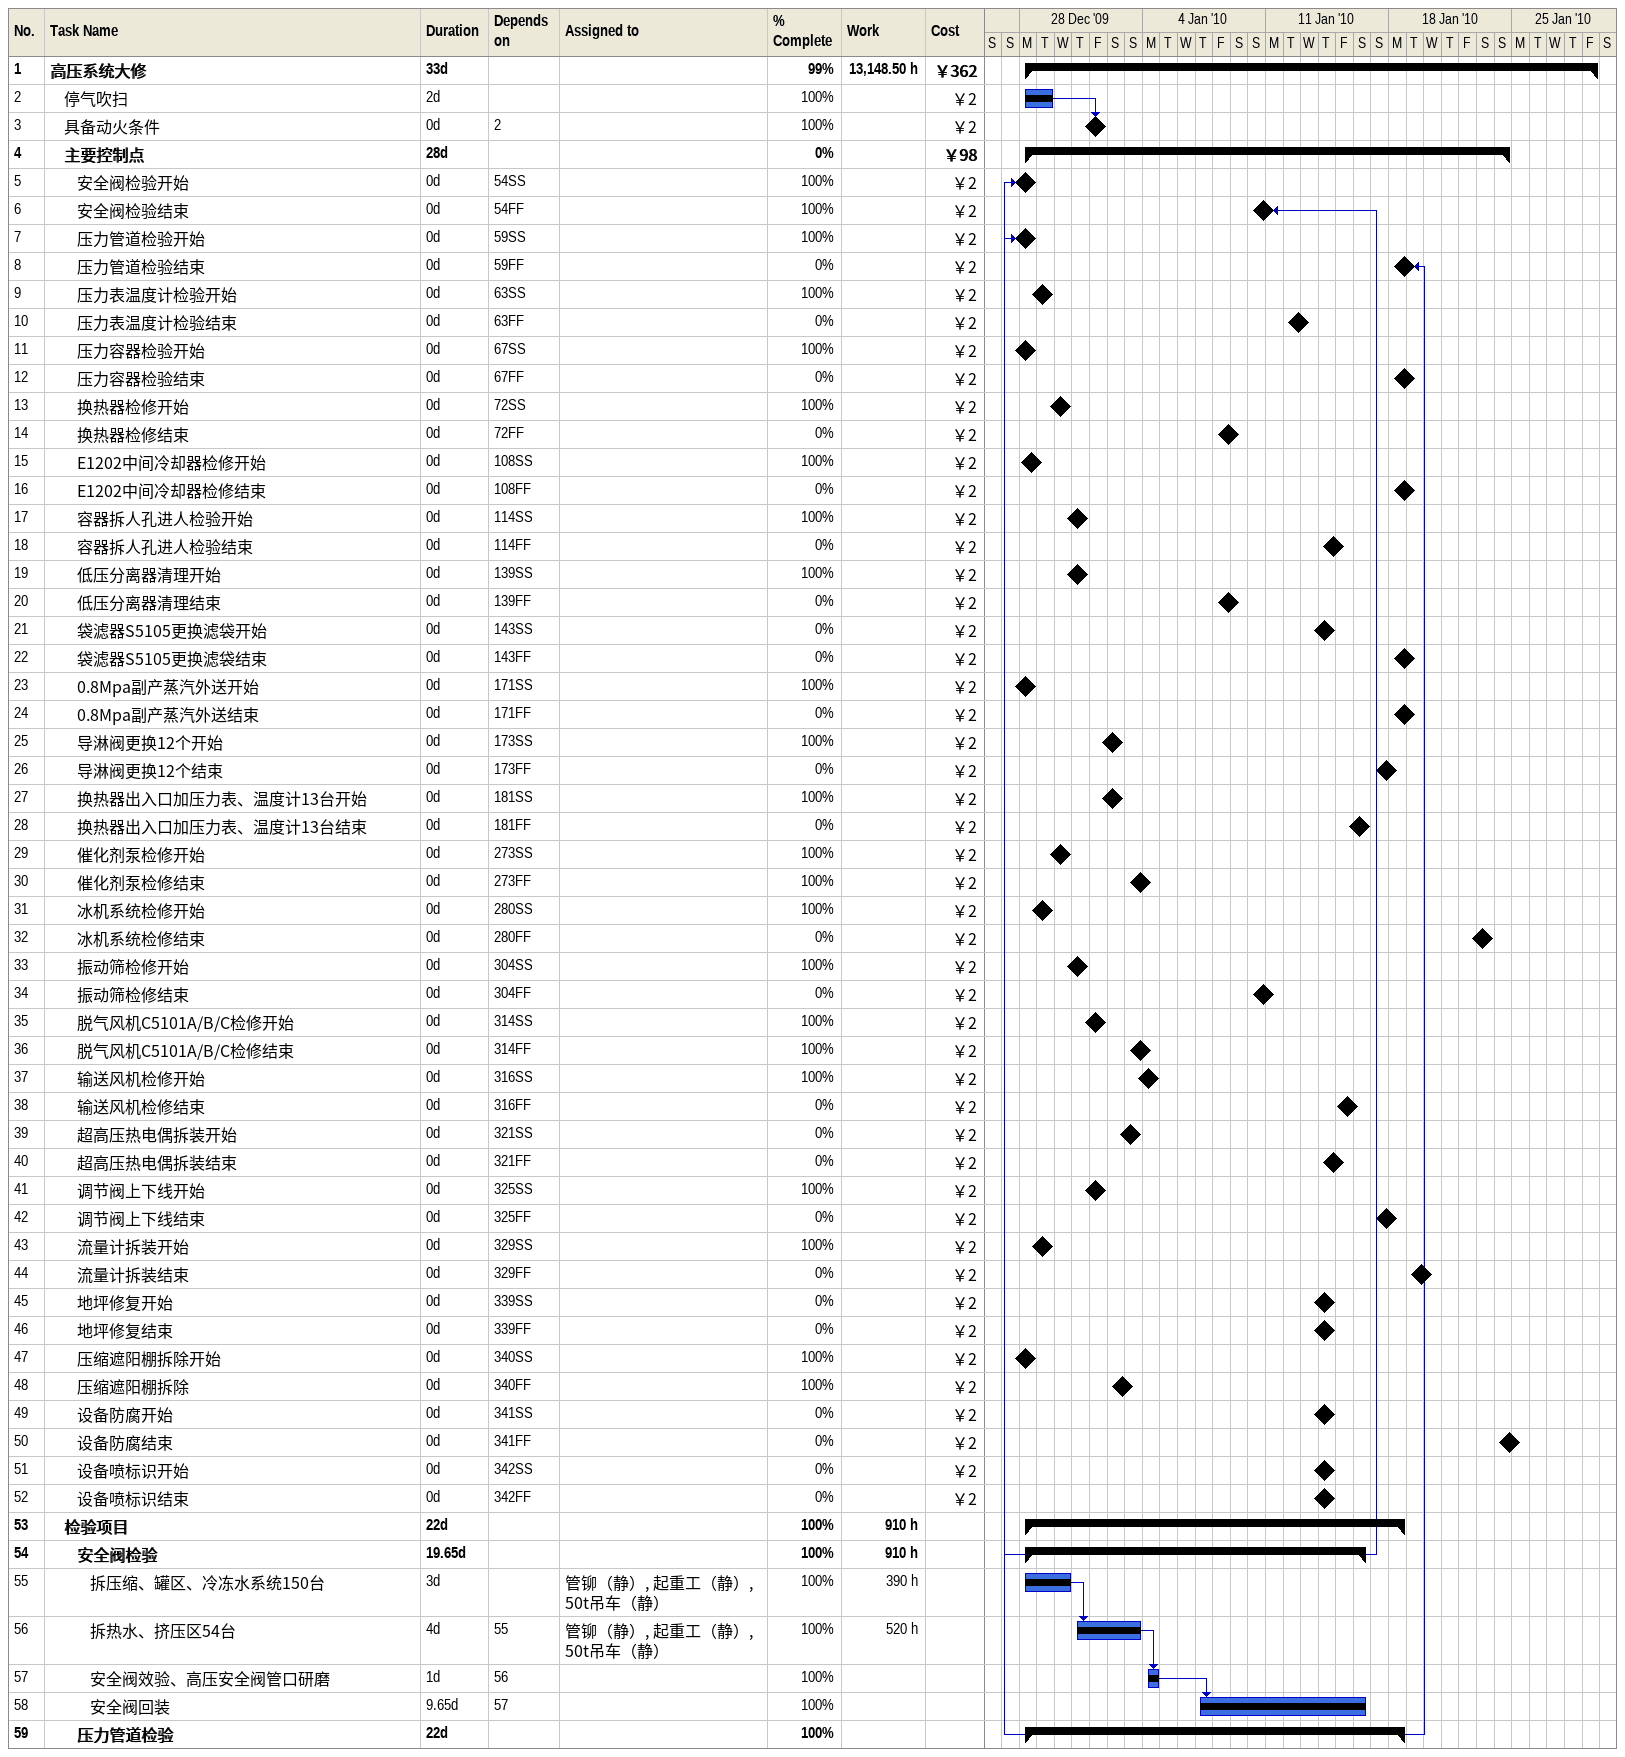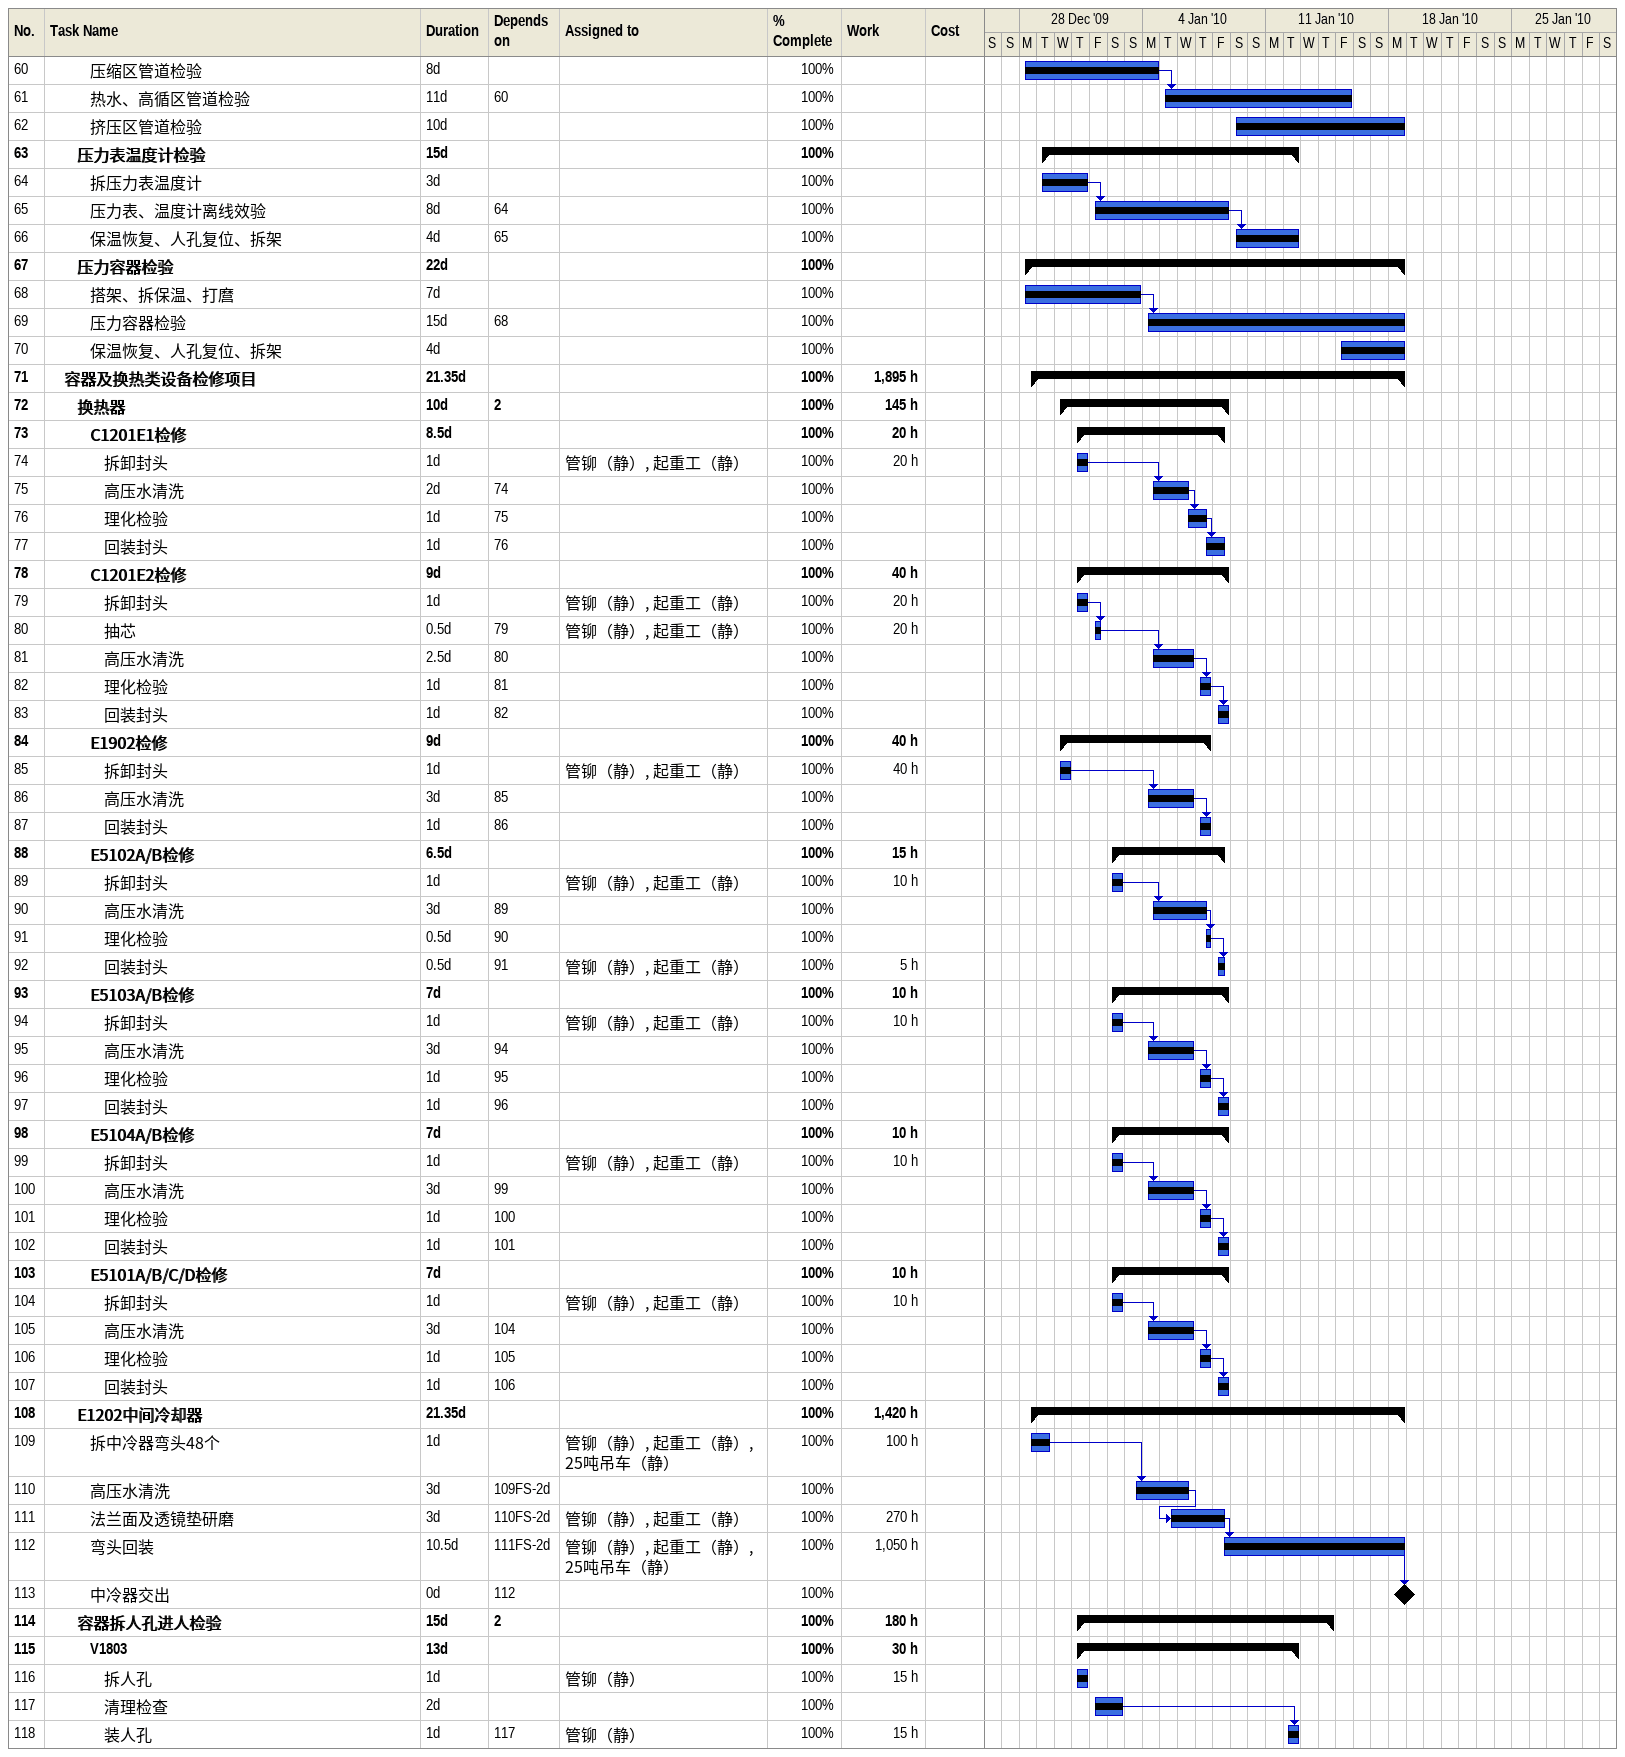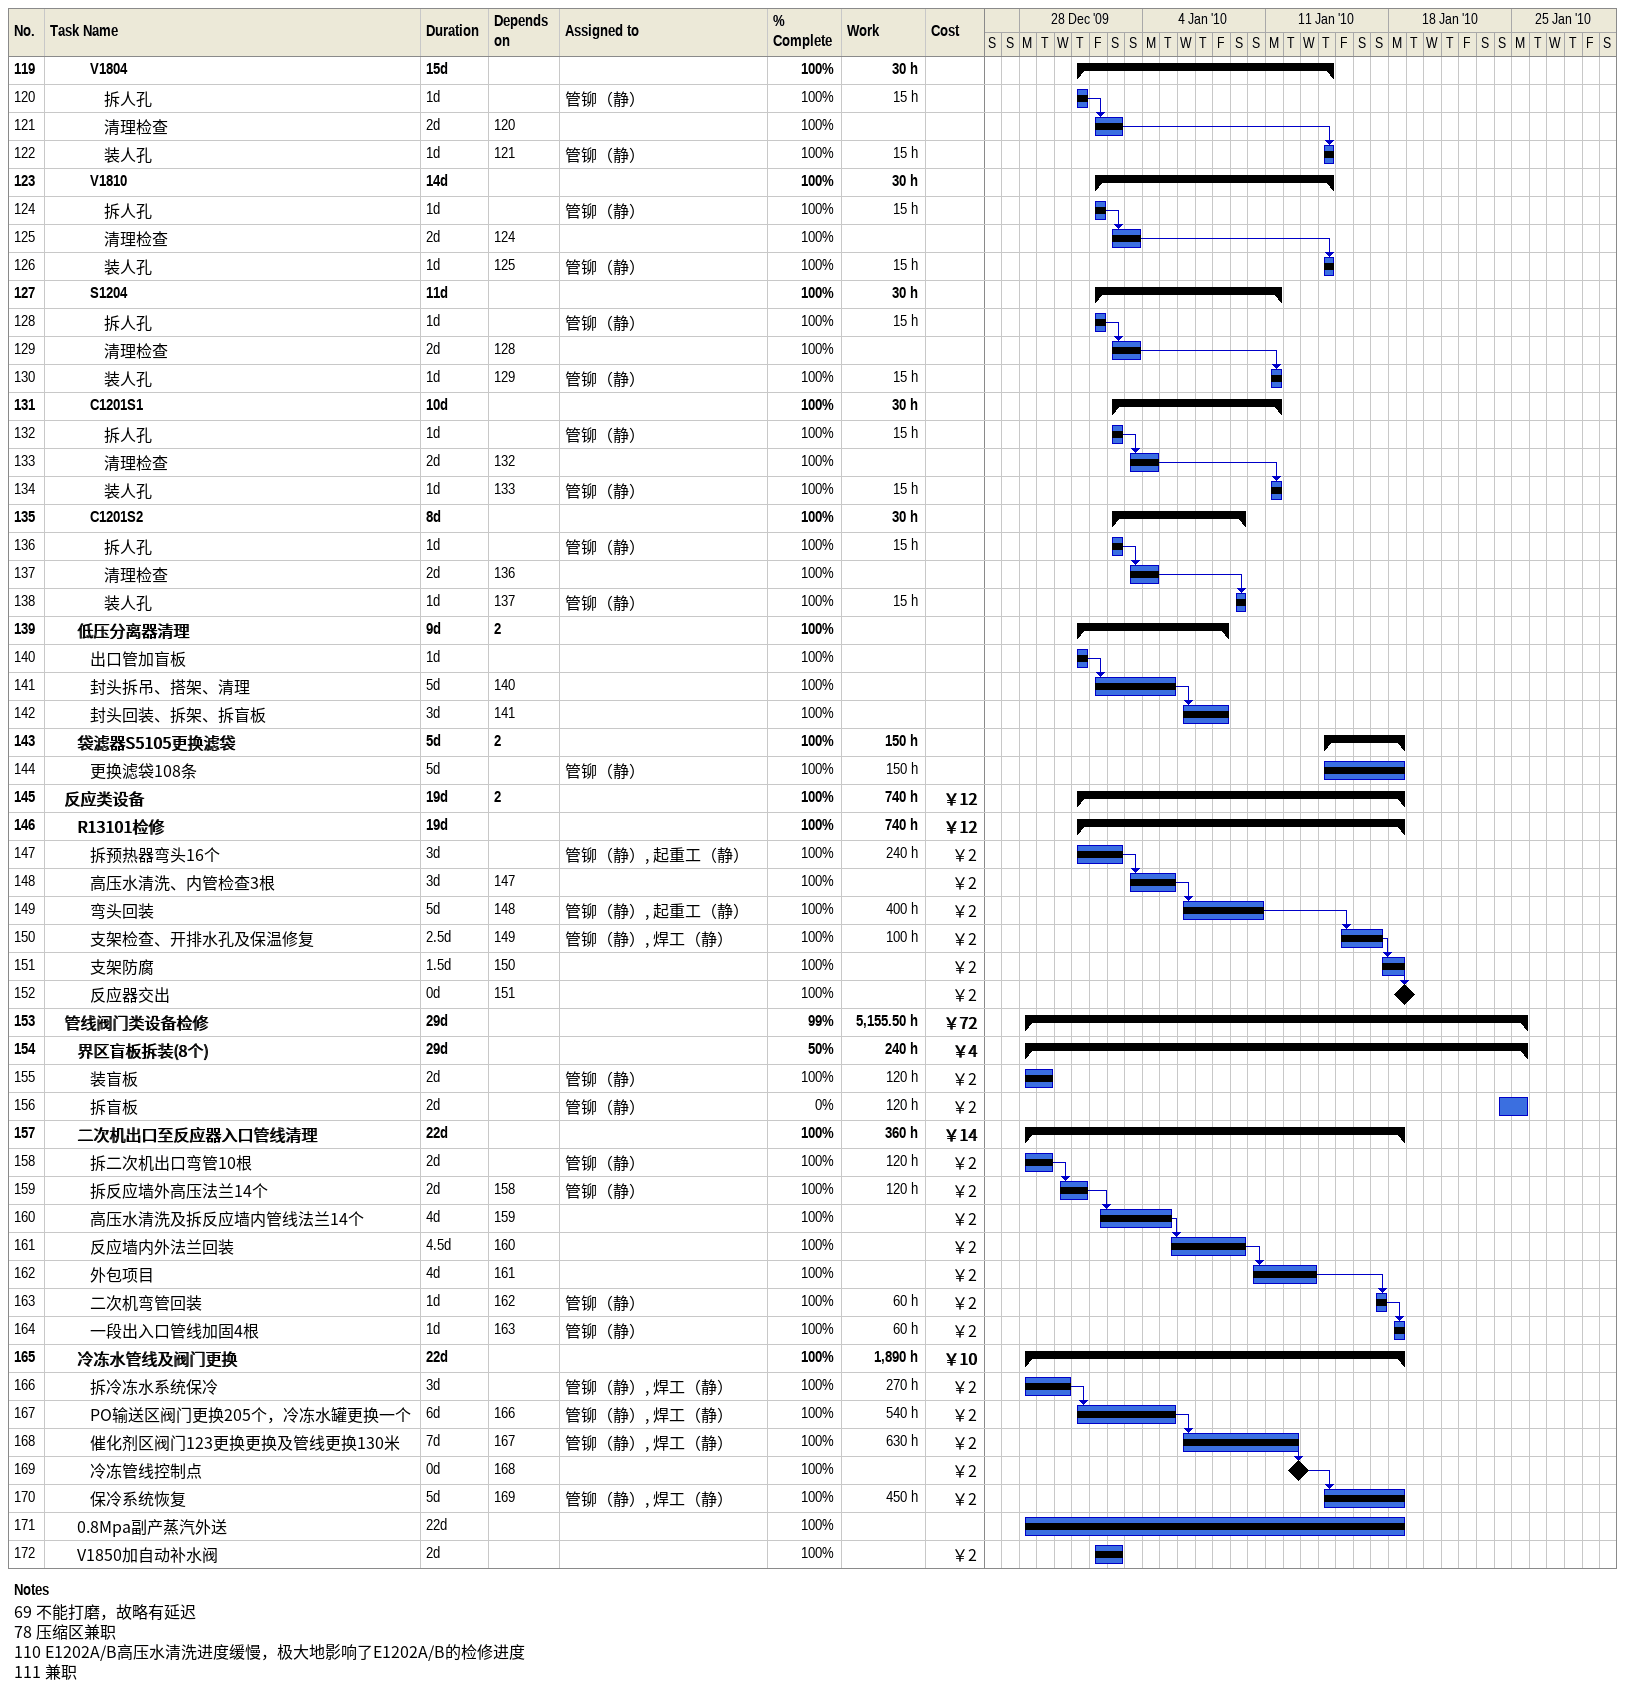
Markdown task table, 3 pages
| ID | Level | Task | Duration | Start | Finish | Predecessors | Resources | % complete | Work (h) | Cost (￥) |
|---|---|---|---|---|---|---|---|---|---|---|
| 1 | 1 | **高压系统大修** | 33d | 2009-12-28 | 2010-01-29 |  |  | 99 | 13148.50 | 362 |
| 2 | 2 | 停气吹扫 | 2d | 2009-12-28 | 2009-12-29 |  |  | 100 |  | 2 |
| 3 | 2 | 具备动火条件 | 0d | 2010-01-01 | 2010-01-01 | 2 |  | 100 |  | 2 |
| 4 | 2 | **主要控制点** | 28d | 2009-12-28 | 2010-01-24 |  |  | 0 |  | 98 |
| 5 | 3 | 安全阀检验开始 | 0d | 2009-12-28 | 2009-12-28 | 54SS |  | 100 |  | 2 |
| 6 | 3 | 安全阀检验结束 | 0d | 2010-01-10 | 2010-01-10 | 54FF |  | 100 |  | 2 |
| 7 | 3 | 压力管道检验开始 | 0d | 2009-12-28 | 2009-12-28 | 59SS |  | 100 |  | 2 |
| 8 | 3 | 压力管道检验结束 | 0d | 2010-01-18 | 2010-01-18 | 59FF |  | 0 |  | 2 |
| 9 | 3 | 压力表温度计检验开始 | 0d | 2009-12-29 | 2009-12-29 | 63SS |  | 100 |  | 2 |
| 10 | 3 | 压力表温度计检验结束 | 0d | 2010-01-12 | 2010-01-12 | 63FF |  | 0 |  | 2 |
| 11 | 3 | 压力容器检验开始 | 0d | 2009-12-28 | 2009-12-28 | 67SS |  | 100 |  | 2 |
| 12 | 3 | 压力容器检验结束 | 0d | 2010-01-18 | 2010-01-18 | 67FF |  | 0 |  | 2 |
| 13 | 3 | 换热器检修开始 | 0d | 2009-12-30 | 2009-12-30 | 72SS |  | 100 |  | 2 |
| 14 | 3 | 换热器检修结束 | 0d | 2010-01-08 | 2010-01-08 | 72FF |  | 0 |  | 2 |
| 15 | 3 | E1202中间冷却器检修开始 | 0d | 2009-12-28 | 2009-12-28 | 108SS |  | 100 |  | 2 |
| 16 | 3 | E1202中间冷却器检修结束 | 0d | 2010-01-18 | 2010-01-18 | 108FF |  | 0 |  | 2 |
| 17 | 3 | 容器拆人孔进人检验开始 | 0d | 2009-12-31 | 2009-12-31 | 114SS |  | 100 |  | 2 |
| 18 | 3 | 容器拆人孔进人检验结束 | 0d | 2010-01-14 | 2010-01-14 | 114FF |  | 0 |  | 2 |
| 19 | 3 | 低压分离器清理开始 | 0d | 2009-12-31 | 2009-12-31 | 139SS |  | 100 |  | 2 |
| 20 | 3 | 低压分离器清理结束 | 0d | 2010-01-08 | 2010-01-08 | 139FF |  | 0 |  | 2 |
| 21 | 3 | 袋滤器S5105更换滤袋开始 | 0d | 2010-01-14 | 2010-01-14 | 143SS |  | 0 |  | 2 |
| 22 | 3 | 袋滤器S5105更换滤袋结束 | 0d | 2010-01-18 | 2010-01-18 | 143FF |  | 0 |  | 2 |
| 23 | 3 | 0.8Mpa副产蒸汽外送开始 | 0d | 2009-12-28 | 2009-12-28 | 171SS |  | 100 |  | 2 |
| 24 | 3 | 0.8Mpa副产蒸汽外送结束 | 0d | 2010-01-18 | 2010-01-18 | 171FF |  | 0 |  | 2 |
| 25 | 3 | 导淋阀更换12个开始 | 0d | 2010-01-02 | 2010-01-02 | 173SS |  | 100 |  | 2 |
| 26 | 3 | 导淋阀更换12个结束 | 0d | 2010-01-17 | 2010-01-17 | 173FF |  | 0 |  | 2 |
| 27 | 3 | 换热器出入口加压力表、温度计13台开始 | 0d | 2010-01-02 | 2010-01-02 | 181SS |  | 100 |  | 2 |
| 28 | 3 | 换热器出入口加压力表、温度计13台结束 | 0d | 2010-01-16 | 2010-01-16 | 181FF |  | 0 |  | 2 |
| 29 | 3 | 催化剂泵检修开始 | 0d | 2009-12-30 | 2009-12-30 | 273SS |  | 100 |  | 2 |
| 30 | 3 | 催化剂泵检修结束 | 0d | 2010-01-03 | 2010-01-03 | 273FF |  | 100 |  | 2 |
| 31 | 3 | 冰机系统检修开始 | 0d | 2009-12-29 | 2009-12-29 | 280SS |  | 100 |  | 2 |
| 32 | 3 | 冰机系统检修结束 | 0d | 2010-01-23 | 2010-01-23 | 280FF |  | 0 |  | 2 |
| 33 | 3 | 振动筛检修开始 | 0d | 2009-12-31 | 2009-12-31 | 304SS |  | 100 |  | 2 |
| 34 | 3 | 振动筛检修结束 | 0d | 2010-01-10 | 2010-01-10 | 304FF |  | 0 |  | 2 |
| 35 | 3 | 脱气风机C5101A/B/C检修开始 | 0d | 2010-01-01 | 2010-01-01 | 314SS |  | 100 |  | 2 |
| 36 | 3 | 脱气风机C5101A/B/C检修结束 | 0d | 2010-01-03 | 2010-01-03 | 314FF |  | 100 |  | 2 |
| 37 | 3 | 输送风机检修开始 | 0d | 2010-01-04 | 2010-01-04 | 316SS |  | 100 |  | 2 |
| 38 | 3 | 输送风机检修结束 | 0d | 2010-01-15 | 2010-01-15 | 316FF |  | 0 |  | 2 |
| 39 | 3 | 超高压热电偶拆装开始 | 0d | 2010-01-03 | 2010-01-03 | 321SS |  | 0 |  | 2 |
| 40 | 3 | 超高压热电偶拆装结束 | 0d | 2010-01-14 | 2010-01-14 | 321FF |  | 0 |  | 2 |
| 41 | 3 | 调节阀上下线开始 | 0d | 2010-01-01 | 2010-01-01 | 325SS |  | 100 |  | 2 |
| 42 | 3 | 调节阀上下线结束 | 0d | 2010-01-17 | 2010-01-17 | 325FF |  | 0 |  | 2 |
| 43 | 3 | 流量计拆装开始 | 0d | 2009-12-29 | 2009-12-29 | 329SS |  | 100 |  | 2 |
| 44 | 3 | 流量计拆装结束 | 0d | 2010-01-19 | 2010-01-19 | 329FF |  | 0 |  | 2 |
| 45 | 3 | 地坪修复开始 | 0d | 2010-01-14 | 2010-01-14 | 339SS |  | 0 |  | 2 |
| 46 | 3 | 地坪修复结束 | 0d | 2010-01-14 | 2010-01-14 | 339FF |  | 0 |  | 2 |
| 47 | 3 | 压缩遮阳棚拆除开始 | 0d | 2009-12-28 | 2009-12-28 | 340SS |  | 100 |  | 2 |
| 48 | 3 | 压缩遮阳棚拆除 | 0d | 2010-01-02 | 2010-01-02 | 340FF |  | 100 |  | 2 |
| 49 | 3 | 设备防腐开始 | 0d | 2010-01-14 | 2010-01-14 | 341SS |  | 0 |  | 2 |
| 50 | 3 | 设备防腐结束 | 0d | 2010-01-24 | 2010-01-24 | 341FF |  | 0 |  | 2 |
| 51 | 3 | 设备喷标识开始 | 0d | 2010-01-14 | 2010-01-14 | 342SS |  | 0 |  | 2 |
| 52 | 3 | 设备喷标识结束 | 0d | 2010-01-14 | 2010-01-14 | 342FF |  | 0 |  | 2 |
| 53 | 2 | **检验项目** | 22d | 2009-12-28 | 2010-01-18 |  |  | 100 | 910 |  |
| 54 | 3 | **安全阀检验** | 19.65d | 2009-12-28 | 2010-01-16 |  |  | 100 | 910 |  |
| 55 | 4 | 拆压缩、罐区、冷冻水系统150台 | 3d | 2009-12-28 | 2009-12-30 |  | 管铆（静）, 起重工（静）, 50t吊车（静） | 100 | 390 |  |
| 56 | 4 | 拆热水、挤压区54台 | 4d | 2009-12-31 | 2010-01-03 | 55 | 管铆（静）, 起重工（静）, 50t吊车（静） | 100 | 520 |  |
| 57 | 4 | 安全阀效验、高压安全阀管口研磨 | 1d | 2010-01-04 | 2010-01-04 | 56 |  | 100 |  |  |
| 58 | 4 | 安全阀回装 | 9.65d | 2010-01-07 | 2010-01-16 | 57 |  | 100 |  |  |
| 59 | 3 | **压力管道检验** | 22d | 2009-12-28 | 2010-01-18 |  |  | 100 |  |  |
| 60 | 4 | 压缩区管道检验 | 8d | 2009-12-28 | 2010-01-04 |  |  | 100 |  |  |
| 61 | 4 | 热水、高循区管道检验 | 11d | 2010-01-05 | 2010-01-15 | 60 |  | 100 |  |  |
| 62 | 4 | 挤压区管道检验 | 10d | 2010-01-09 | 2010-01-18 |  |  | 100 |  |  |
| 63 | 3 | **压力表温度计检验** | 15d | 2009-12-29 | 2010-01-12 |  |  | 100 |  |  |
| 64 | 4 | 拆压力表温度计 | 3d | 2009-12-29 | 2009-12-31 |  |  | 100 |  |  |
| 65 | 4 | 压力表、温度计离线效验 | 8d | 2010-01-01 | 2010-01-08 | 64 |  | 100 |  |  |
| 66 | 4 | 保温恢复、人孔复位、拆架 | 4d | 2010-01-09 | 2010-01-12 | 65 |  | 100 |  |  |
| 67 | 3 | **压力容器检验** | 22d | 2009-12-28 | 2010-01-18 |  |  | 100 |  |  |
| 68 | 4 | 搭架、拆保温、打麿 | 7d | 2009-12-28 | 2010-01-03 |  |  | 100 |  |  |
| 69 | 4 | 压力容器检验 | 15d | 2010-01-04 | 2010-01-18 | 68 |  | 100 |  |  |
| 70 | 4 | 保温恢复、人孔复位、拆架 | 4d | 2010-01-15 | 2010-01-18 |  |  | 100 |  |  |
| 71 | 2 | **容器及换热类设备检修项目** | 21.35d | 2009-12-28 | 2010-01-18 |  |  | 100 | 1895 |  |
| 72 | 3 | **换热器** | 10d | 2009-12-30 | 2010-01-08 | 2 |  | 100 | 145 |  |
| 73 | 4 | **C1201E1检修** | 8.5d | 2009-12-31 | 2010-01-08 |  |  | 100 | 20 |  |
| 74 | 5 | 拆卸封头 | 1d | 2009-12-31 | 2009-12-31 |  | 管铆（静）, 起重工（静） | 100 | 20 |  |
| 75 | 5 | 高压水清洗 | 2d | 2010-01-04 | 2010-01-06 | 74 |  | 100 |  |  |
| 76 | 5 | 理化检验 | 1d | 2010-01-06 | 2010-01-07 | 75 |  | 100 |  |  |
| 77 | 5 | 回装封头 | 1d | 2010-01-07 | 2010-01-08 | 76 |  | 100 |  |  |
| 78 | 4 | **C1201E2检修** | 9d | 2009-12-31 | 2010-01-08 |  |  | 100 | 40 |  |
| 79 | 5 | 拆卸封头 | 1d | 2009-12-31 | 2009-12-31 |  | 管铆（静）, 起重工（静） | 100 | 20 |  |
| 80 | 5 | 抽芯 | 0.5d | 2010-01-01 | 2010-01-01 | 79 | 管铆（静）, 起重工（静） | 100 | 20 |  |
| 81 | 5 | 高压水清洗 | 2.5d | 2010-01-04 | 2010-01-06 | 80 |  | 100 |  |  |
| 82 | 5 | 理化检验 | 1d | 2010-01-07 | 2010-01-07 | 81 |  | 100 |  |  |
| 83 | 5 | 回装封头 | 1d | 2010-01-08 | 2010-01-08 | 82 |  | 100 |  |  |
| 84 | 4 | **E1902检修** | 9d | 2009-12-30 | 2010-01-07 |  |  | 100 | 40 |  |
| 85 | 5 | 拆卸封头 | 1d | 2009-12-30 | 2009-12-30 |  | 管铆（静）, 起重工（静） | 100 | 40 |  |
| 86 | 5 | 高压水清洗 | 3d | 2010-01-04 | 2010-01-06 | 85 |  | 100 |  |  |
| 87 | 5 | 回装封头 | 1d | 2010-01-07 | 2010-01-07 | 86 |  | 100 |  |  |
| 88 | 4 | **E5102A/B检修** | 6.5d | 2010-01-02 | 2010-01-08 |  |  | 100 | 15 |  |
| 89 | 5 | 拆卸封头 | 1d | 2010-01-02 | 2010-01-02 |  | 管铆（静）, 起重工（静） | 100 | 10 |  |
| 90 | 5 | 高压水清洗 | 3d | 2010-01-04 | 2010-01-07 | 89 |  | 100 |  |  |
| 91 | 5 | 理化检验 | 0.5d | 2010-01-07 | 2010-01-07 | 90 |  | 100 |  |  |
| 92 | 5 | 回装封头 | 0.5d | 2010-01-08 | 2010-01-08 | 91 | 管铆（静）, 起重工（静） | 100 | 5 |  |
| 93 | 4 | **E5103A/B检修** | 7d | 2010-01-02 | 2010-01-08 |  |  | 100 | 10 |  |
| 94 | 5 | 拆卸封头 | 1d | 2010-01-02 | 2010-01-02 |  | 管铆（静）, 起重工（静） | 100 | 10 |  |
| 95 | 5 | 高压水清洗 | 3d | 2010-01-04 | 2010-01-06 | 94 |  | 100 |  |  |
| 96 | 5 | 理化检验 | 1d | 2010-01-07 | 2010-01-07 | 95 |  | 100 |  |  |
| 97 | 5 | 回装封头 | 1d | 2010-01-08 | 2010-01-08 | 96 |  | 100 |  |  |
| 98 | 4 | **E5104A/B检修** | 7d | 2010-01-02 | 2010-01-08 |  |  | 100 | 10 |  |
| 99 | 5 | 拆卸封头 | 1d | 2010-01-02 | 2010-01-02 |  | 管铆（静）, 起重工（静） | 100 | 10 |  |
| 100 | 5 | 高压水清洗 | 3d | 2010-01-04 | 2010-01-06 | 99 |  | 100 |  |  |
| 101 | 5 | 理化检验 | 1d | 2010-01-07 | 2010-01-07 | 100 |  | 100 |  |  |
| 102 | 5 | 回装封头 | 1d | 2010-01-08 | 2010-01-08 | 101 |  | 100 |  |  |
| 103 | 4 | **E5101A/B/C/D检修** | 7d | 2010-01-02 | 2010-01-08 |  |  | 100 | 10 |  |
| 104 | 5 | 拆卸封头 | 1d | 2010-01-02 | 2010-01-02 |  | 管铆（静）, 起重工（静） | 100 | 10 |  |
| 105 | 5 | 高压水清洗 | 3d | 2010-01-04 | 2010-01-06 | 104 |  | 100 |  |  |
| 106 | 5 | 理化检验 | 1d | 2010-01-07 | 2010-01-07 | 105 |  | 100 |  |  |
| 107 | 5 | 回装封头 | 1d | 2010-01-08 | 2010-01-08 | 106 |  | 100 |  |  |
| 108 | 3 | **E1202中间冷却器** | 21.35d | 2009-12-28 | 2010-01-18 |  |  | 100 | 1420 |  |
| 109 | 4 | 拆中冷器弯头48个 | 1d | 2009-12-28 | 2009-12-29 |  | 管铆（静）, 起重工（静）, 25吨吊车（静） | 100 | 100 |  |
| 110 | 4 | 高压水清洗 | 3d | 2010-01-03 | 2010-01-06 | 109FS-2d |  | 100 |  |  |
| 111 | 4 | 法兰面及透镜垫研磨 | 3d | 2010-01-05 | 2010-01-08 | 110FS-2d | 管铆（静）, 起重工（静） | 100 | 270 |  |
| 112 | 4 | 弯头回装 | 10.5d | 2010-01-08 | 2010-01-18 | 111FS-2d | 管铆（静）, 起重工（静）, 25吨吊车（静） | 100 | 1050 |  |
| 113 | 4 | 中冷器交出 | 0d | 2010-01-18 | 2010-01-18 | 112 |  | 100 |  |  |
| 114 | 3 | **容器拆人孔进人检验** | 15d | 2009-12-31 | 2010-01-14 | 2 |  | 100 | 180 |  |
| 115 | 4 | **V1803** | 13d | 2009-12-31 | 2010-01-12 |  |  | 100 | 30 |  |
| 116 | 5 | 拆人孔 | 1d | 2009-12-31 | 2009-12-31 |  | 管铆（静） | 100 | 15 |  |
| 117 | 5 | 清理检查 | 2d | 2010-01-01 | 2010-01-02 |  |  | 100 |  |  |
| 118 | 5 | 装人孔 | 1d | 2010-01-12 | 2010-01-12 | 117 | 管铆（静） | 100 | 15 |  |
| 119 | 4 | **V1804** | 15d | 2009-12-31 | 2010-01-14 |  |  | 100 | 30 |  |
| 120 | 5 | 拆人孔 | 1d | 2009-12-31 | 2009-12-31 |  | 管铆（静） | 100 | 15 |  |
| 121 | 5 | 清理检查 | 2d | 2010-01-01 | 2010-01-02 | 120 |  | 100 |  |  |
| 122 | 5 | 装人孔 | 1d | 2010-01-14 | 2010-01-14 | 121 | 管铆（静） | 100 | 15 |  |
| 123 | 4 | **V1810** | 14d | 2010-01-01 | 2010-01-14 |  |  | 100 | 30 |  |
| 124 | 5 | 拆人孔 | 1d | 2010-01-01 | 2010-01-01 |  | 管铆（静） | 100 | 15 |  |
| 125 | 5 | 清理检查 | 2d | 2010-01-02 | 2010-01-03 | 124 |  | 100 |  |  |
| 126 | 5 | 装人孔 | 1d | 2010-01-14 | 2010-01-14 | 125 | 管铆（静） | 100 | 15 |  |
| 127 | 4 | **S1204** | 11d | 2010-01-01 | 2010-01-11 |  |  | 100 | 30 |  |
| 128 | 5 | 拆人孔 | 1d | 2010-01-01 | 2010-01-01 |  | 管铆（静） | 100 | 15 |  |
| 129 | 5 | 清理检查 | 2d | 2010-01-02 | 2010-01-03 | 128 |  | 100 |  |  |
| 130 | 5 | 装人孔 | 1d | 2010-01-11 | 2010-01-11 | 129 | 管铆（静） | 100 | 15 |  |
| 131 | 4 | **C1201S1** | 10d | 2010-01-02 | 2010-01-11 |  |  | 100 | 30 |  |
| 132 | 5 | 拆人孔 | 1d | 2010-01-02 | 2010-01-02 |  | 管铆（静） | 100 | 15 |  |
| 133 | 5 | 清理检查 | 2d | 2010-01-03 | 2010-01-04 | 132 |  | 100 |  |  |
| 134 | 5 | 装人孔 | 1d | 2010-01-11 | 2010-01-11 | 133 | 管铆（静） | 100 | 15 |  |
| 135 | 4 | **C1201S2** | 8d | 2010-01-02 | 2010-01-09 |  |  | 100 | 30 |  |
| 136 | 5 | 拆人孔 | 1d | 2010-01-02 | 2010-01-02 |  | 管铆（静） | 100 | 15 |  |
| 137 | 5 | 清理检查 | 2d | 2010-01-03 | 2010-01-04 | 136 |  | 100 |  |  |
| 138 | 5 | 装人孔 | 1d | 2010-01-09 | 2010-01-09 | 137 | 管铆（静） | 100 | 15 |  |
| 139 | 3 | **低压分离器清理** | 9d | 2009-12-31 | 2010-01-08 | 2 |  | 100 |  |  |
| 140 | 4 | 出口管加盲板 | 1d | 2009-12-31 | 2009-12-31 |  |  | 100 |  |  |
| 141 | 4 | 封头拆吊、搭架、清理 | 5d | 2010-01-01 | 2010-01-05 | 140 |  | 100 |  |  |
| 142 | 4 | 封头回装、拆架、拆盲板 | 3d | 2010-01-06 | 2010-01-08 | 141 |  | 100 |  |  |
| 143 | 3 | **袋滤器S5105更换滤袋** | 5d | 2010-01-14 | 2010-01-18 | 2 |  | 100 | 150 |  |
| 144 | 4 | 更换滤袋108条 | 5d | 2010-01-14 | 2010-01-18 |  | 管铆（静） | 100 | 150 |  |
| 145 | 2 | **反应类设备** | 19d | 2009-12-31 | 2010-01-18 | 2 |  | 100 | 740 | 12 |
| 146 | 3 | **R13101检修** | 19d | 2009-12-31 | 2010-01-18 |  |  | 100 | 740 | 12 |
| 147 | 4 | 拆预热器弯头16个 | 3d | 2009-12-31 | 2010-01-02 |  | 管铆（静）, 起重工（静） | 100 | 240 | 2 |
| 148 | 4 | 高压水清洗、内管检查3根 | 3d | 2010-01-03 | 2010-01-05 | 147 |  | 100 |  | 2 |
| 149 | 4 | 弯头回装 | 5d | 2010-01-06 | 2010-01-10 | 148 | 管铆（静）, 起重工（静） | 100 | 400 | 2 |
| 150 | 4 | 支架检查、开排水孔及保温修复 | 2.5d | 2010-01-15 | 2010-01-17 | 149 | 管铆（静）, 焊工（静） | 100 | 100 | 2 |
| 151 | 4 | 支架防腐 | 1.5d | 2010-01-17 | 2010-01-18 | 150 |  | 100 |  | 2 |
| 152 | 4 | 反应器交出 | 0d | 2010-01-18 | 2010-01-18 | 151 |  | 100 |  | 2 |
| 153 | 2 | **管线阀门类设备检修** | 29d | 2009-12-28 | 2010-01-25 |  |  | 99 | 5155.50 | 72 |
| 154 | 3 | **界区盲板拆装(8个)** | 29d | 2009-12-28 | 2010-01-25 |  |  | 50 | 240 | 4 |
| 155 | 4 | 装盲板 | 2d | 2009-12-28 | 2009-12-29 |  | 管铆（静） | 100 | 120 | 2 |
| 156 | 4 | 拆盲板 | 2d | 2010-01-24 | 2010-01-25 |  | 管铆（静） | 0 | 120 | 2 |
| 157 | 3 | **二次机出口至反应器入口管线清理** | 22d | 2009-12-28 | 2010-01-18 |  |  | 100 | 360 | 14 |
| 158 | 4 | 拆二次机出口弯管10根 | 2d | 2009-12-28 | 2009-12-29 |  | 管铆（静） | 100 | 120 | 2 |
| 159 | 4 | 拆反应墙外高压法兰14个 | 2d | 2009-12-30 | 2009-12-31 | 158 | 管铆（静） | 100 | 120 | 2 |
| 160 | 4 | 高压水清洗及拆反应墙内管线法兰14个 | 4d | 2010-01-01 | 2010-01-05 | 159 |  | 100 |  | 2 |
| 161 | 4 | 反应墙内外法兰回装 | 4.5d | 2010-01-05 | 2010-01-09 | 160 |  | 100 |  | 2 |
| 162 | 4 | 外包项目 | 4d | 2010-01-10 | 2010-01-13 | 161 |  | 100 |  | 2 |
| 163 | 4 | 二次机弯管回装 | 1d | 2010-01-17 | 2010-01-17 | 162 | 管铆（静） | 100 | 60 | 2 |
| 164 | 4 | 一段出入口管线加固4根 | 1d | 2010-01-18 | 2010-01-18 | 163 | 管铆（静） | 100 | 60 | 2 |
| 165 | 3 | **冷冻水管线及阀门更换** | 22d | 2009-12-28 | 2010-01-18 |  |  | 100 | 1890 | 10 |
| 166 | 4 | 拆冷冻水系统保冷 | 3d | 2009-12-28 | 2009-12-30 |  | 管铆（静）, 焊工（静） | 100 | 270 | 2 |
| 167 | 4 | PO输送区阀门更换205个，冷冻水罐更换一个 | 6d | 2009-12-31 | 2010-01-05 | 166 | 管铆（静）, 焊工（静） | 100 | 540 | 2 |
| 168 | 4 | 催化剂区阀门123更换更换及管线更换130米 | 7d | 2010-01-06 | 2010-01-12 | 167 | 管铆（静）, 焊工（静） | 100 | 630 | 2 |
| 169 | 4 | 冷冻管线控制点 | 0d | 2010-01-12 | 2010-01-12 | 168 |  | 100 |  | 2 |
| 170 | 4 | 保冷系统恢复 | 5d | 2010-01-14 | 2010-01-18 | 169 | 管铆（静）, 焊工（静） | 100 | 450 | 2 |
| 171 | 3 | 0.8Mpa副产蒸汽外送 | 22d | 2009-12-28 | 2010-01-18 |  |  | 100 |  |  |
| 172 | 3 | V1850加自动补水阀 | 2d | 2010-01-01 | 2010-01-02 |  |  | 100 |  | 2 |

Notes
- 69: 不能打磨，故略有延迟
- 78: 压缩区兼职
- 110: E1202A/B高压水清洗进度缓慢，极大地影响了E1202A/B的检修进度
- 111: 兼职
